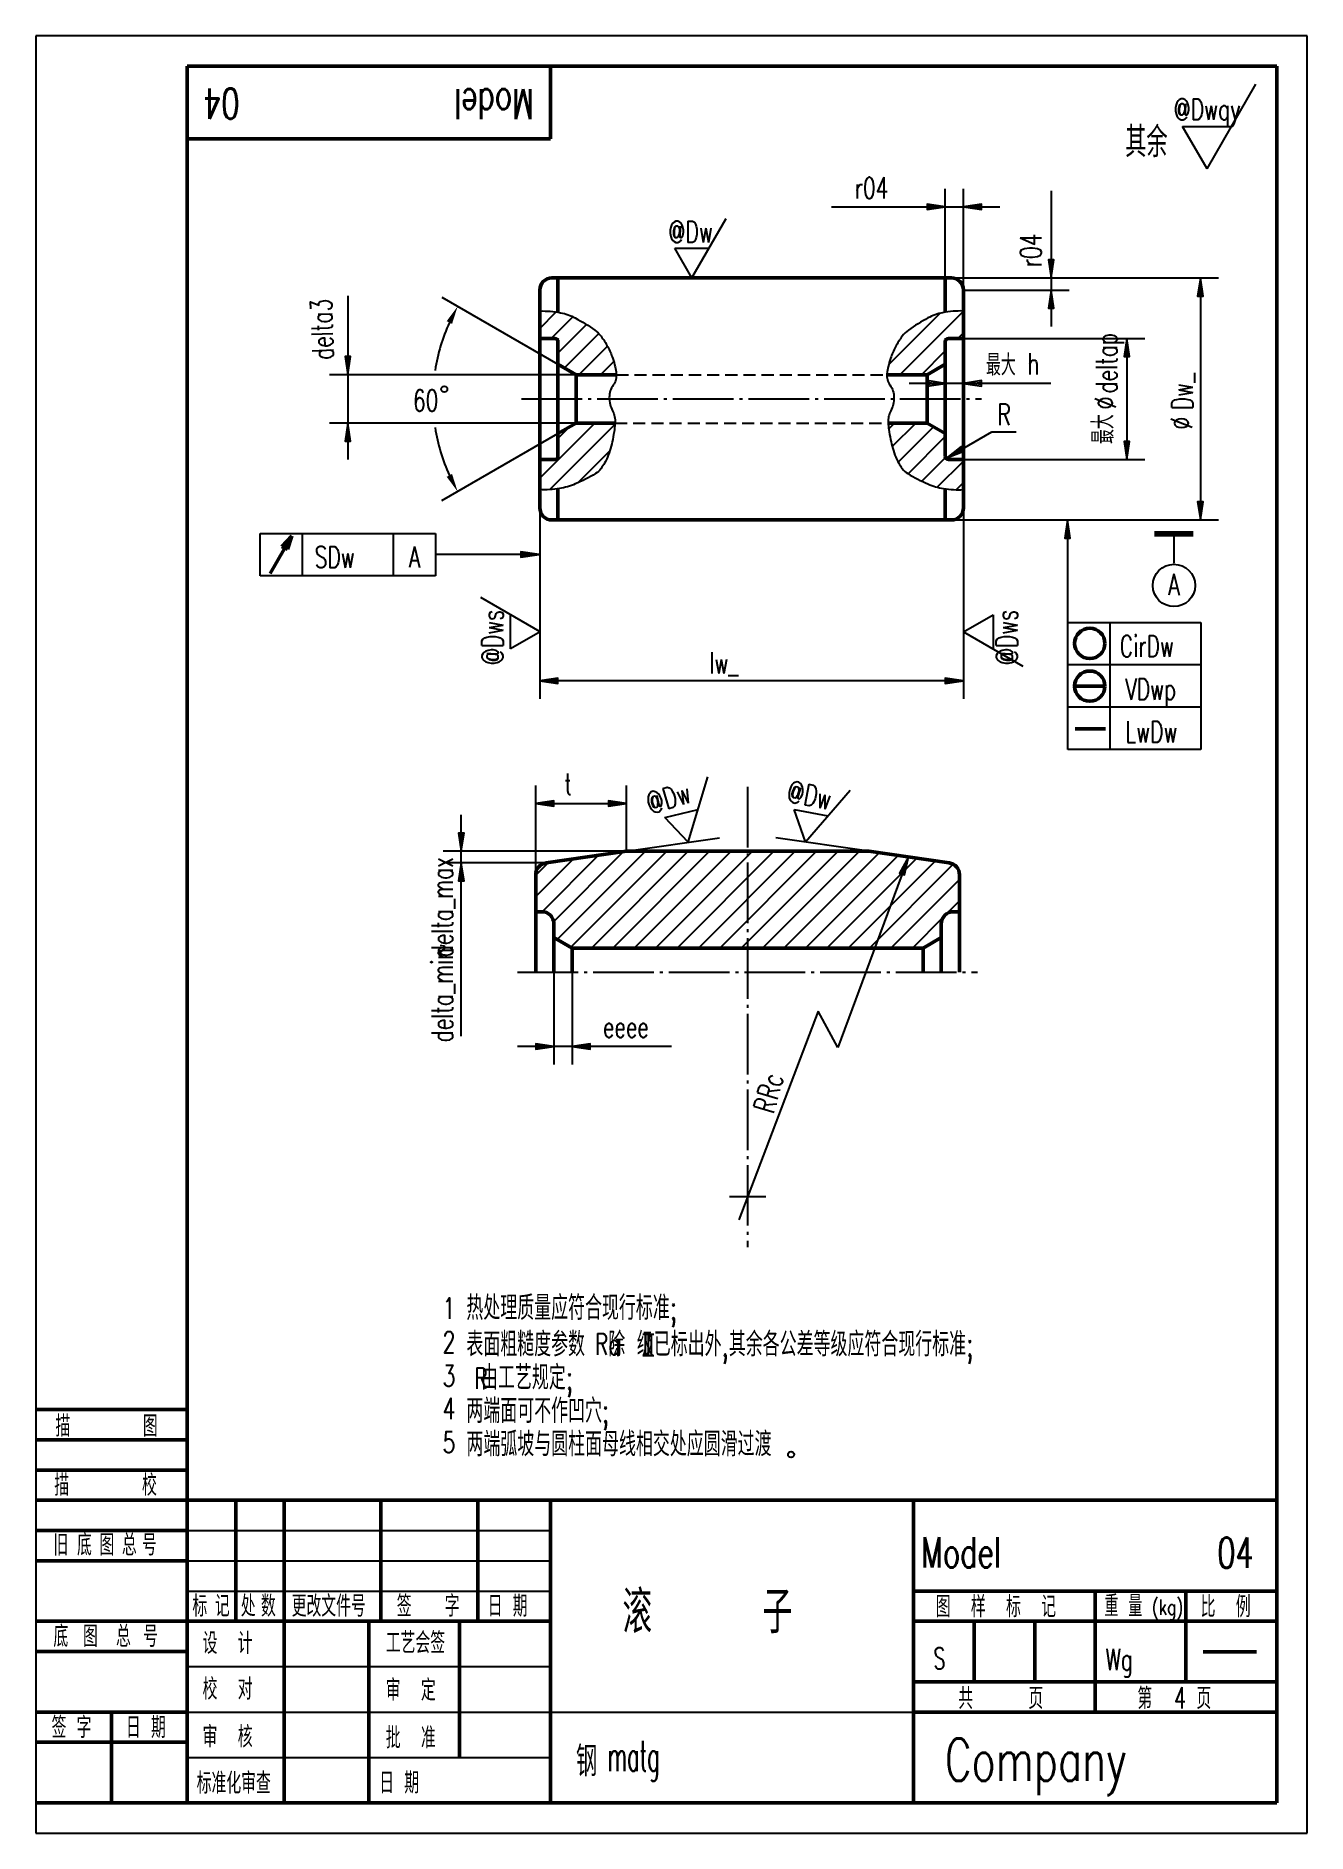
# Model space of a CAD drawing. Extents: x 240 to 450, y 0 to 297.
import ezdxf
from ezdxf.enums import TextEntityAlignment as Align

# ---------------------------------------------------------------- set-up
doc = ezdxf.new("R2010")
doc.units = 0
doc.header["$MEASUREMENT"] = 0
doc.linetypes.add('CENTER', pattern=[12.5, 10, -1, 0.5, -1])
doc.linetypes.add('HIDDEN', pattern=[3, 2, -1])
doc.layers.get('0').update_dxf_attribs({"color": 6, "linetype": 'CONTINUOUS'})
doc.layers.get('DEFPOINTS').update_dxf_attribs({"linetype": 'CONTINUOUS'})
doc.layers.add('1', color=2, linetype='CONTINUOUS', lineweight=50)
for name, color, linetype in [('2', 6, 'CONTINUOUS'), ('3', 7, 'CENTER'), ('5', 3, 'HIDDEN'), ('6', 10, 'CONTINUOUS')]:
    doc.layers.add(name, color=color, linetype=linetype)
doc.styles.add('HZ', font='SIMPLEX', dxfattribs={"width": 0.7, "bigfont": 'HZTXT'})
doc.dimstyles.get("Standard").update_dxf_attribs({"dimtxt": 0.18, "dimasz": 0.18, "dimexe": 0.18, "dimexo": 0.0625, "dimgap": 0.09, "dimtad": 0, "dimtih": 1, "dimtoh": 1, "dimdec": 4, "dimzin": 0, "dimdsep": 46, "dimtxsty": 'Standard', "dimcen": 0.09, "dimadec": 0, "dimazin": 0, "dimtfac": 1, "dimtdec": 4, "dimtofl": 0, "dimtmove": 0, "dimatfit": 3, "dimfxl": 0, "dimtolj": 1, "dimtzin": 0, "dimarcsym": 0})

# ---------------------------------------------------------------- blocks, each defined once
blk = doc.blocks.new('BLK', base_point=(1, 0))
for points in [[(0, 0), (1, 0), (0, 0.15), (0, -0.15), (1, 0)], [(0, 0.07), (0.5, 0), (0, -0.07)]]:
    blk.add_lwpolyline(points)
blk = doc.blocks.new('*D14')
at = {"layer": '2', "color": 0, "lineweight": -2}
for p, q in [((323.42, 218.98), (323.42, 187.41)), ((393.42, 218.98), (393.42, 187.41)), ((390.42, 190.41), (326.42, 190.41))]:
    blk.add_line(p, q, dxfattribs=at)
at = {"layer": 'DEFPOINTS', "color": 0}
for p in [(323.42, 218.98), (393.42, 218.98), (323.42, 190.41)]:
    blk.add_point(p, dxfattribs=at)
at = {"layer": '2', "color": 0, "lineweight": -2, "xscale": 3, "yscale": 3, "zscale": 3, "rotation": 180}
blk.add_blockref('BLK', (323.42, 190.41), dxfattribs=at)
at = {"layer": '2', "color": 0, "lineweight": -2, "xscale": 3, "yscale": 3, "zscale": 3}
blk.add_blockref('BLK', (393.42, 190.41), dxfattribs=at)
blk = doc.blocks.new('*X9')
at = {"color": 0}
for p, q in [((81.92, 134.95), (88.16, 141.19)), ((81.92, 138.49), (84.03, 140.59)), ((82.96, 132.46), (92.29, 141.79)), ((84.88, 130.84), (96.43, 142.39)), ((85.45, 127.88), (100.03, 142.46)), ((87.7, 126.59), (103.57, 142.46)), ((91.1, 126.46), (107.1, 142.46)), ((94.64, 126.46), (110.64, 142.46)), ((98.18, 126.46), (114.18, 142.46)), ((101.71, 126.46), (117.71, 142.46)), ((105.25, 126.46), (121.25, 142.46)), ((108.78, 126.46), (124.78, 142.46)), ((112.32, 126.46), (128.32, 142.46)), ((115.85, 126.46), (131.85, 142.46)), ((119.39, 126.46), (135.39, 142.46)), ((122.92, 126.46), (138.67, 142.21)), ((126.46, 126.46), (141.76, 141.76)), ((130, 126.46), (144.85, 141.31)), ((133.53, 126.46), (147.94, 140.86)), ((137.07, 126.46), (150.9, 140.3)), ((140.6, 126.46), (151.92, 137.77)), ((149.79, 132.11), (151.92, 134.24)), ((144.14, 126.46), (149.27, 131.59))]:
    blk.add_line(p, q, dxfattribs=at)
blk = doc.blocks.new('*D15')
at = {"layer": '2', "color": 0, "lineweight": -2}
for p, q in [((322.76, 158.34), (322.76, 173.12)), ((337.76, 162.24), (337.76, 173.12)), ((325.76, 170.12), (334.76, 170.12))]:
    blk.add_line(p, q, dxfattribs=at)
at = {"layer": 'DEFPOINTS', "color": 0}
for p in [(337.76, 170.12), (337.76, 162.24), (322.76, 158.34)]:
    blk.add_point(p, dxfattribs=at)
at = {"layer": '2', "color": 0, "lineweight": -2, "xscale": 3, "yscale": 3, "zscale": 3, "rotation": 180}
blk.add_blockref('BLK', (322.76, 170.12), dxfattribs=at)
at = {"layer": '2', "color": 0, "lineweight": -2, "xscale": 3, "yscale": 3, "zscale": 3}
blk.add_blockref('BLK', (337.76, 170.12), dxfattribs=at)
blk = doc.blocks.new('*D16')
at = {"layer": '2', "color": 0, "lineweight": -2}
for p, q in [((393.42, 246.98), (423.4, 246.98)), ((420.4, 243.98), (420.4, 229.98)), ((393.42, 226.98), (423.4, 226.98))]:
    blk.add_line(p, q, dxfattribs=at)
at = {"layer": 'DEFPOINTS', "color": 0}
for p in [(393.42, 246.98), (393.42, 226.98), (420.4, 226.98)]:
    blk.add_point(p, dxfattribs=at)
at = {"layer": '2', "color": 0, "lineweight": -2, "xscale": 3, "yscale": 3, "zscale": 3}
for p, rotation in [((420.4, 246.98), 90), ((420.4, 226.98), 270)]:
    blk.add_blockref('BLK', p, dxfattribs=dict(at, rotation=rotation))
blk = doc.blocks.new('*D17')
at = {"layer": '2', "color": 0, "lineweight": -2}
for p, q in [((391.42, 256.98), (435.56, 256.98)), ((432.56, 253.98), (432.56, 219.98)), ((391.42, 216.98), (435.56, 216.98))]:
    blk.add_line(p, q, dxfattribs=at)
at = {"layer": 'DEFPOINTS', "color": 0}
for p in [(391.42, 256.98), (391.42, 216.98), (432.56, 216.98)]:
    blk.add_point(p, dxfattribs=at)
at = {"layer": '2', "color": 0, "lineweight": -2, "xscale": 3, "yscale": 3, "zscale": 3}
for p, rotation in [((432.56, 256.98), 90), ((432.56, 216.98), 270)]:
    blk.add_blockref('BLK', p, dxfattribs=dict(at, rotation=rotation))

msp = doc.modelspace()

# ---------------------------------------------------------------- linework, layer by layer
at = {"layer": '1'}
for p, q in [((445.18503, 291.97718), (265.18503, 291.97718)), ((265.18503, 291.97718), (265.18503, 4.97718)), ((325.18503, 279.97718), (325.18503, 291.97718)), ((445.18503, 4.97718), (445.18503, 291.97718)), ((265.18503, 279.97718), (325.18503, 279.97718)), ((325.42347, 256.98101), (391.42347, 256.98101)), ((326.42347, 251.31936), (326.42347, 256.98101)), ((390.42347, 251.31936), (390.42347, 256.98101)), ((323.42347, 218.98101), (323.42347, 254.98101)), ((393.42347, 218.98101), (393.42347, 254.98101)), ((323.42347, 246.98101), (325.92347, 246.98101)), ((390.92347, 246.98101), (393.42347, 246.98101)), ((326.42347, 227.48101), (326.42347, 246.48101)), ((390.42347, 227.48101), (390.42347, 246.48101)), ((329.42347, 240.98101), (326.42347, 242.71307)), ((329.42347, 240.98101), (336.06106, 240.98101)), ((329.42347, 232.98101), (329.42347, 240.98101)), ((380.78588, 240.98101), (387.42347, 240.98101)), ((387.42347, 240.98101), (390.42347, 242.71307)), ((387.42347, 232.98101), (387.42347, 240.98101)), ((329.42347, 232.98101), (326.42347, 231.24896)), ((329.42347, 232.98101), (335.86101, 232.98101)), ((380.98593, 232.98101), (387.42347, 232.98101)), ((387.42347, 232.98101), (390.42347, 231.24896)), ((323.42347, 226.98101), (325.92347, 226.98101)), ((390.92347, 226.98101), (393.42347, 226.98101)), ((326.42347, 216.98101), (326.42347, 222.13892)), ((390.42347, 216.98101), (390.42347, 222.13892)), ((325.42347, 216.98101), (391.42347, 216.98101)), ((278.85583, 208.1561), (282.43632, 214.3577)), ((280.80736, 212.58837), (282.43632, 214.3577)), ((282.43632, 214.3577), (281.76812, 212.15944)), ((424.9956, 214.84024), (431.3956, 214.84024)), ((424.9956, 214.54024), (431.3956, 214.54024)), ((281.76812, 212.15944), (280.80736, 212.58837)), ((281.00252, 212.49901), (281.84318, 213.33899)), ((281.54294, 212.26667), (281.85819, 213.33899)), ((411.89031, 189.52069), (416.67907, 189.52069)), ((411.89031, 182.47911), (416.89031, 182.47911)), ((324.47628, 160.32065), (337.76274, 162.24346)), ((337.76274, 162.24346), (377.76274, 162.24346)), ((391.04919, 160.32065), (377.76274, 162.24346)), ((322.76274, 142.24346), (322.76274, 158.34127)), ((392.76274, 142.24346), (392.76274, 158.34127)), ((322.76274, 152.24346), (323.76274, 152.24346)), ((392.76274, 152.24346), (391.76274, 152.24346)), ((325.76274, 142.24346), (325.76274, 150.24346)), ((389.76274, 142.24346), (389.76274, 150.24346)), ((328.76274, 146.24346), (325.76274, 147.97551)), ((328.76274, 146.24346), (386.76274, 146.24346)), ((328.76274, 142.24346), (328.76274, 146.24346)), ((386.76274, 146.24346), (389.76274, 147.97551)), ((386.76274, 142.24346), (386.76274, 146.24346)), ((240.18503, 69.97718), (265.18503, 69.97718)), ((240.18503, 64.97718), (265.18503, 64.97718)), ((240.18503, 59.97718), (265.18503, 59.97718)), ((240.18503, 54.97718), (265.18503, 54.97718)), ((265.18503, 54.97718), (445.18503, 54.97718)), ((273.18503, 54.97718), (273.18503, 34.97718)), ((281.18503, 54.97718), (281.18503, 4.97718)), ((297.18503, 54.97718), (297.18503, 34.97718)), ((313.18503, 54.97718), (313.18503, 34.97718)), ((325.18503, 54.97718), (325.18503, 4.97718)), ((385.18503, 54.97718), (385.18503, 4.97718)), ((240.18503, 49.97718), (265.18503, 49.97718)), ((240.18503, 44.97718), (265.18503, 44.97718)), ((385.18503, 39.97718), (445.18503, 39.97718)), ((415.18503, 39.97718), (415.18503, 19.97718)), ((430.18503, 39.97718), (430.18503, 24.97718)), ((240.18503, 34.97718), (265.18503, 34.97718)), ((265.18503, 34.97718), (325.18503, 34.97718)), ((295.18503, 34.97718), (295.18503, 4.97718)), ((310.18503, 34.97718), (310.18503, 12.47718)), ((385.18503, 34.97718), (445.18503, 34.97718)), ((395.18503, 34.97718), (395.18503, 24.97718)), ((405.18503, 34.97718), (405.18503, 24.97718)), ((240.18503, 29.97718), (265.18503, 29.97718)), ((433.01147, 29.91284), (441.82339, 29.91284)), ((385.18503, 24.97718), (445.18503, 24.97718)), ((240.18503, 19.97718), (265.18503, 19.97718)), ((252.68503, 19.97718), (252.68503, 4.97718)), ((385.18503, 19.97718), (445.18503, 19.97718)), ((240.18503, 14.97718), (265.18503, 14.97718)), ((240.18503, 4.97718), (445.18503, 4.97718))]:
    msp.add_line(p, q, dxfattribs=at)
for centre in [(414.29219, 196.58015), (414.29219, 189.52069)]:
    msp.add_circle(centre, 2.5, dxfattribs=at)
for centre, radius, start, end in [((325.42347, 254.98101), 2, 90, 180), ((391.42347, 254.98101), 2, 0, 90), ((325.92347, 246.48101), 0.5, 360, 90), ((390.92347, 246.48101), 0.5, 90, 180), ((325.92347, 227.48101), 0.5, 270, 0), ((390.92347, 227.48101), 0.5, 180, 270), ((325.42347, 218.98101), 2, 180, 270), ((391.42347, 218.98101), 2, 270, 0), ((324.76274, 158.34127), 2, 98.2346633, 180), ((390.76274, 158.34127), 2, 0, 81.7653367), ((323.76274, 150.24346), 2, 0, 90), ((391.76274, 150.24346), 2, 90, 180)]:
    msp.add_arc(centre, radius, start, end, dxfattribs=at)
at = {"layer": '2'}
for p, q in [((450.18503, 296.97718), (240.18503, 296.97718)), ((240.18503, 296.97718), (240.18503, -0.02282)), ((450.18503, -0.02282), (450.18503, 296.97718)), ((433.66715, 274.99347), (441.75006, 288.99347)), ((429.6257, 281.99347), (437.70861, 281.99347)), ((433.66715, 274.99347), (429.6257, 281.99347)), ((348.57058, 256.98101), (354.22861, 266.78101)), ((345.74156, 261.88101), (351.3996, 261.88101)), ((348.57058, 256.98101), (345.74156, 261.88101)), ((323.42347, 248.64653), (326.14018, 251.36324)), ((325.29349, 246.98101), (328.88728, 250.5748)), ((381.07692, 242.66037), (389.56437, 251.14782)), ((382.9331, 240.98101), (393.42347, 251.47139)), ((326.42347, 244.57546), (331.13639, 249.28839)), ((327.4842, 242.10065), (333.17835, 247.79481)), ((392.46863, 246.98101), (393.42347, 247.93585)), ((329.90009, 240.98101), (334.60497, 245.68589)), ((386.46863, 240.98101), (390.42347, 244.93585)), ((333.43562, 240.98101), (335.63739, 243.18279)), ((323.42347, 223.89779), (332.50669, 232.98101)), ((325.06966, 222.00845), (335.90034, 232.83913)), ((326.42347, 230.43333), (328.35329, 232.36315)), ((381.07513, 232.05198), (382.00417, 232.98101)), ((381.65866, 229.09997), (385.5397, 232.98101)), ((382.63187, 226.53765), (388.47065, 232.37643)), ((384.25836, 224.62861), (390.42347, 230.79372)), ((393.27144, 228.75254), (398.10948, 231.56847)), ((398.10948, 231.56847), (402.10948, 231.56847)), ((398.10948, 231.56847), (398.10948, 231.56847)), ((329.72793, 223.13118), (334.96666, 228.36991)), ((386.55881, 223.39353), (390.45962, 227.29434)), ((389.10067, 222.39985), (393.42347, 226.72265)), ((392.22734, 221.99098), (393.42347, 223.18711)), ((410.64433, 179.02981), (410.64433, 217.00824)), ((277.22232, 214.76875), (306.22232, 214.76875)), ((277.22232, 207.76875), (277.22232, 214.76875)), ((284.22232, 207.76875), (284.22232, 214.76875)), ((299.22232, 214.76875), (299.22232, 207.76875)), ((306.22232, 214.76875), (306.22232, 207.76875)), ((428.1956, 214.84024), (428.1956, 209.84024)), ((320.30574, 211.26584), (306.22232, 211.26584)), ((306.22232, 207.76875), (277.22232, 207.76875)), ((323.48588, 198.51068), (313.68588, 204.16872)), ((318.58588, 195.68167), (318.58588, 201.3397)), ((393.44082, 198.49281), (398.34082, 201.32183)), ((398.34082, 201.32183), (398.34082, 195.66379)), ((410.64433, 200.02981), (432.64433, 200.02981)), ((417.64433, 179.02981), (417.64433, 200.02981)), ((432.64433, 200.02981), (432.64433, 179.02981)), ((323.48588, 198.51068), (318.58588, 195.68167)), ((393.44082, 198.49281), (403.24082, 192.83478)), ((432.64433, 193.02981), (410.64433, 193.02981)), ((432.64433, 186.02981), (410.64433, 186.02981)), ((432.64433, 179.02981), (410.64433, 179.02981)), ((347.94391, 163.71503), (351.18298, 174.55762)), ((367.30508, 163.79672), (374.72838, 172.33767)), ((344.0587, 167.82824), (349.56344, 169.13632)), ((347.94391, 163.71503), (344.0587, 167.82824)), ((365.46256, 169.14634), (371.01673, 168.0672)), ((367.30508, 163.79672), (365.46256, 169.14634)), ((337.76274, 162.24346), (353.11894, 164.46581)), ((377.76274, 162.24346), (362.40654, 164.46581)), ((384.31881, 161.29467), (372.66062, 129.81467)), ((369.39494, 135.79176), (356.31663, 101.31302)), ((372.66062, 129.81467), (369.39494, 135.79176)), ((360.76274, 105.12543), (354.76274, 105.12543)), ((340.44945, 82.40318), (342.24945, 82.40318)), ((340.84945, 82.40318), (340.84945, 78.90318)), ((341.34945, 82.40318), (341.34945, 78.90318)), ((341.84945, 82.40318), (341.84945, 78.90318)), ((340.44945, 78.90318), (342.24945, 78.90318)), ((265.18503, 49.97718), (325.18503, 49.97718)), ((265.18503, 44.97718), (325.18503, 44.97718)), ((265.18503, 39.97718), (325.18503, 39.97718)), ((265.18503, 27.47718), (325.18503, 27.47718)), ((265.18503, 19.97718), (325.18503, 19.97718)), ((325.18503, 19.97718), (385.18503, 19.97718)), ((265.18503, 12.47718), (325.18503, 12.47718)), ((240.18503, -0.02282), (450.18503, -0.02282))]:
    msp.add_line(p, q, dxfattribs=at)
at = {"layer": '2', "linetype": 'ByBlock'}
for p, q in [((390.42347, 256.98101), (390.42347, 271.7311)), ((393.42347, 254.98101), (393.42347, 271.7311)), ((407.89845, 271.3571), (407.89845, 248.98101)), ((371.61368, 268.7311), (399.42347, 268.7311)), ((291.69561, 254.01247), (291.69561, 226.98101)), ((307.25756, 253.77851), (326.42347, 242.71307)), ((393.42347, 254.98101), (410.89845, 254.98101)), ((329.42347, 240.98101), (288.69561, 240.98101)), ((407.85214, 239.55727), (384.42347, 239.55727)), ((329.42347, 232.98101), (288.69561, 232.98101)), ((307.25756, 220.18352), (326.42347, 231.24896)), ((310.45543, 131.65514), (310.45543, 168.24346)), ((337.76274, 162.24346), (307.45543, 162.24346)), ((324.47628, 160.32065), (307.45543, 160.32065)), ((325.76274, 142.24346), (325.76274, 126.98283)), ((328.76274, 142.24346), (328.76274, 126.98283)), ((345.16269, 129.98283), (319.76274, 129.98283))]:
    msp.add_line(p, q, dxfattribs=at)
at = {"layer": '2'}
for points in [[(323.42347, 251.51366, -0.056619164), (326.86744, 251.23958, -0.076172424), (329.29074, 250.36985, -0.029659979), (332.51648, 248.36569, -0.079241105), (333.53908, 247.36735, -0.038776045), (334.64568, 245.6091, -0.038454748), (335.4756, 243.68571, -0.025944864), (335.86742, 242.31592, -0.031229586), (336.06106, 241.14788, -0.183171723), (335.56893, 239.30146, 0.158636941), (334.90515, 237.21603, 0.117989264), (335.44295, 235.03158, -0.132742975), (335.86591, 233.06972, -0.022096927), (335.75952, 231.96246, -0.014566306), (335.4756, 230.29955, -0.045882784), (334.59908, 227.36162, -0.065119978), (333.53908, 225.4741, -0.097951852), (332.62653, 224.65125, -0.031815876), (329.29074, 222.93628, -0.063628945), (326.70427, 222.18081, -0.052116514), (323.42347, 222.00693)], [(393.42347, 251.51366, 0.056619164), (389.9795, 251.23958, 0.076172424), (387.5562, 250.36985, 0.029659979), (384.33046, 248.36569, 0.079241105), (383.30786, 247.36735, 0.038776045), (382.20126, 245.6091, 0.038454748), (381.37134, 243.68571, 0.025944864), (380.97952, 242.31592, 0.031229586), (380.78588, 241.14788, 0.183171723), (381.27801, 239.30146, -0.158636941), (381.94179, 237.21603, -0.117989264), (381.40399, 235.03158, 0.132742975), (380.98103, 233.06972, 0.022096927), (381.08742, 231.96246, 0.014566306), (381.37134, 230.29955, 0.045882784), (382.24785, 227.36162, 0.065119978), (383.30786, 225.4741, 0.097951852), (384.2204, 224.65125, 0.031815876), (387.5562, 222.93628, 0.063628945), (390.14267, 222.18081, 0.052116514), (393.42347, 222.00693)]]:
    msp.add_lwpolyline(points, format="xyb", dxfattribs=at)
for centre, radius in [((307.64751, 238.60285), 0.5), ((428.1956, 206.1586), 3.5), ((364.93421, 62.53651), 0.5)]:
    msp.add_circle(centre, radius, dxfattribs=at)
at = {"layer": '2', "linetype": 'ByBlock'}
for start, end in [(155.6204075, 171.1005461), (188.8994539, 204.3795925)]:
    msp.add_arc((336.35167, 236.98101), 30.59498, start, end, dxfattribs=at)
for points in [[(308.92957, 249.38154), (308.04007, 249.83848), (309.85564, 252.27851)], [(308.92957, 224.58049), (308.04007, 224.12355), (309.85564, 221.68352)]]:
    msp.add_solid(points, dxfattribs=at)
at = {"layer": '3'}
for p, q in [((320.42347, 236.98101), (396.42347, 236.98101)), ((357.76274, 172.8603), (357.76274, 96.81064)), ((319.76274, 142.24346), (395.76274, 142.24346))]:
    msp.add_line(p, q, dxfattribs=at)
at = {"layer": '5'}
for p, q in [((336.0729, 240.98101), (380.77404, 240.98101)), ((335.86101, 232.98101), (380.98593, 232.98101))]:
    msp.add_line(p, q, dxfattribs=at)

# ---------------------------------------------------------------- block references
at = {"layer": '2', "linetype": 'ByBlock', "xscale": 3, "yscale": 3, "zscale": 3}
for p in [(390.42347, 268.7311), (390.42347, 239.55727), (325.76274, 129.98283)]:
    msp.add_blockref('BLK', p, dxfattribs=at)
for p, rotation in [((393.42347, 268.7311), 180), ((407.89845, 256.98101), 270), ((407.89845, 254.98101), 90), ((291.69561, 240.98101), 270), ((393.42347, 239.55727), 180), ((291.69561, 232.98101), 90), ((310.45543, 162.24346), 270), ((310.45543, 160.32065), 90), ((328.76274, 129.98283), 180)]:
    msp.add_blockref('BLK', p, dxfattribs=dict(at, rotation=rotation))
at = {"layer": '2', "yscale": 3, "zscale": 3}
for p, xscale, rotation in [((390.67865, 227.24344), 3.000000000000004, 210.2010545998241), ((410.6143, 216.99037), 3, 90), ((384.3187, 161.29452), 2.999999999999995, 69.6785799269467)]:
    msp.add_blockref('BLK', p, dxfattribs=dict(at, xscale=xscale, rotation=rotation))
at = {"layer": '2', "xscale": 3, "yscale": 3, "zscale": 3}
msp.add_blockref('BLK', (323.30574, 211.26584), dxfattribs=at)
at = {"layer": '2'}
msp.add_blockref('*X9', (240.84577, 19.78385), dxfattribs=at)

# ---------------------------------------------------------------- texts
at = {"style": 'HZ', "width": 0.7}
msp.add_text('~', height=2.85823, rotation=90, dxfattribs=at).set_placement((308.58546, 144.86351))
at = {"layer": '2', "style": 'HZ', "width": 0.7}
for s, height, rotation, p in [('04', 5, 180, (273.8175, 288.29693)), ('%%c', 3.5, 90, (418.61559, 235.25011)), ('最大', 3.5, 90, (418.25031, 229.54904)), ('%%c', 3.5, 90, (431.18046, 231.92591)), ('R', 3.5, 73.6217961, (362.04445, 118.70063))]:
    msp.add_text(s, height=height, rotation=rotation, dxfattribs=at).set_placement(p)
at = {"layer": '2', "style": 'HZ'}
for s, height, width, p in [('其余', 4.998, 0.7, (420.15075, 276.94038, 3.57)), ('最大', 3.5, 0.7, (397.15374, 240.85333)), ('60', 3.5, 0.7, (302.46781, 234.97955)), ('R', 3.5, 0.7, (399.0252, 232.65866)), ('A', 3.5, 0.7, (301.79384, 209.10332)), ('A', 3.5, 0.7, (427.24737, 204.56382)), ('  热处理质量应符合现行标准;', 4, 0.7, (307.45818, 84.77903)), ('1', 3.5, 0.7, (307.36811, 84.95823)), ('  表面粗糙度参数  除 级已标出外,其余各公差等级应符合现行标准;', 4, 0.7, (307.45818, 78.75515)), ('2', 3.5, 0.7, (307.36811, 79.36428)), ('Ra', 3.5, 0.7, (332.51353, 79.026)), ('3', 3.5, 0.7, (307.36811, 73.7882)), ('   由工艺规定;', 4, 0.7, (307.45818, 73.25515)), ('R', 3.5, 0.7, (312.5772, 73.36697)), ('4', 3.5, 0.7, (307.36811, 68.39085)), ('  两端面可不作凹穴;', 4, 0.7, (307.45818, 67.75515)), ('描', 3.5, 0.7, (243.41257, 65.47819)), ('图', 3.5, 0.7, (257.85391, 65.47819)), ('5', 3.5, 0.7, (307.36811, 62.7969)), ('  两端弧坡与圆柱面母线相交处应圆滑过渡', 4, 0.7, (307.47319, 62.25056)), ('描', 3.5, 0.7, (243.21741, 55.72006)), ('校', 3.5, 0.7, (257.70379, 55.72006)), ('旧', 3.5, 0.7, (243.0673, 45.83683)), ('底', 3.5, 0.7, (246.97036, 45.83683)), ('图', 3.5, 0.7, (250.67827, 45.83683)), ('总', 3.5, 0.7, (254.38619, 45.83683)), ('号', 3.5, 0.7, (257.70379, 45.83683)), ('04', 5, 0.7, (435.36562, 43.8006)), ('标', 3.5, 0.7, (266.03533, 35.73913)), ('记', 3.5, 0.7, (269.74325, 35.73913)), ('处', 3.5, 0.7, (274.03662, 35.73913)), ('数', 3.5, 0.7, (277.35422, 35.73913)), ('更改文件号', 3.5, 0.7, (282.42821, 35.73913)), ('签   字', 3.5, 0.7, (299.79685, 35.73913)), ('日 期', 3.5, 0.7, (314.82365, 35.73913)), ('滚     子', 7, 0.7, (337.08385, 33.00448)), ('图  样  标  记', 3.5, 0.7, (388.83177, 35.63189)), ('重 量', 3.5, 0.666, (416.70866, 35.757)), ('比  例', 3.5, 0.7, (432.60615, 35.63189)), ('底', 3.5, 0.7, (243.0673, 30.73496)), ('图', 3.5, 0.7, (247.94613, 30.73496)), ('总', 3.5, 0.7, (253.41042, 30.73496)), ('号', 3.5, 0.7, (257.89894, 30.73496)), ('设  计', 3.5, 0.7, (267.71665, 29.59114)), ('工艺会签', 3.5, 0.7, (297.98042, 29.66263)), ('S', 3.5, 0.666, (388.44146, 27.08906)), ('校  对', 3.5, 0.7, (267.71665, 22.03127)), ('审  定', 3.5, 0.7, (297.98042, 21.85255)), ('共     页', 3.5, 0.7, (392.56971, 20.47641)), ('第    页', 3.5, 0.7, (422.15794, 20.47641)), ('4', 3.5, 0.666, (428.21246, 20.56284)), ('签 字', 3.5, 0.7, (242.76706, 15.6867)), ('日 期', 3.5, 0.7, (255.06172, 15.6867)), ('审  核', 3.5, 0.7, (267.71665, 14.13183)), ('批  准', 3.5, 0.7, (297.98042, 13.95311)), ('钢', 5, 0.7, (329.40686, 9.3284)), ('标准化审查', 3.5, 0.7, (266.74089, 6.46473)), ('日 期', 3.5, 0.7, (296.89957, 6.51835))]:
    msp.add_text(s, height=height, dxfattribs=dict(at, width=width)).set_placement(p)
at = {"layer": '2', "style": 'HZ', "width": 0.761019}
msp.add_text('(kg)', height=2.5, dxfattribs=at).set_placement((424.55983, 36.06082), (429.72388, 36.06082), align=Align.FIT)
at = {"layer": '6', "style": 'HZ', "width": 0.7}
for s, height, rotation, p in [('Model', 5, 180, (322.45774, 288.19579)), ('r04', 3.5, 90, (406.31288, 258.76061)), ('delta3', 3.5, 91.9926796, (289.37799, 243.5072)), ('deltap', 3.5, 90, (418.81156, 237.91228)), ('Dw_', 3.5, 90, (431.32764, 235.13154)), ('Rc', 3.5, 73.6217961, (362.63122, 120.97435))]:
    msp.add_text(s, height=height, rotation=rotation, dxfattribs=at).set_placement(p)
for s, p in [('@Dwqy', (433.64555, 283.10576)), ('@Dw', (348.33097, 262.85628)), ('CirDw', (423.71049, 194.38117))]:
    msp.add_text(s, height=3.5, dxfattribs=at).set_placement(p, align=Align.CENTER)
at = {"layer": '6', "style": 'HZ'}
for s, height, width, p in [('r04', 3.5, 0.7, (375.45866, 270.11041)), ('h', 3.5, 0.7, (403.94326, 241.04241)), ('SDw', 3.5, 0.7, (286.23158, 209.09378)), ('lw_', 3.5, 0.7, (351.41268, 191.61115)), ('VDwp', 3.5, 0.7, (420.15836, 187.2745)), ('LwDw', 3.5, 0.7, (420.15836, 180.23291)), ('t', 3.5, 0.7, (327.46158, 171.60353)), ('eeee', 3.5, 0.7, (333.86736, 131.4342)), ('Model', 5, 0.7, (386.43124, 43.86103)), ('Wg', 3.5, 0.7, (416.89332, 26.91436)), ('matg', 5, 0.5, (334.64888, 10.20254)), ('Company', 7, 0.7, (390.34873, 8.59453))]:
    msp.add_text(s, height=height, dxfattribs=dict(at, width=width)).set_placement(p)
at = {"layer": '6', "style": 'HZ', "width": 0.7}
for s, rotation, p in [('@Dws', 90, (317.36975, 197.56626)), ('@Dws', 90, (402.339, 197.56626)), ('@Dw', 16.0816312, (345.13801, 169.3563)), ('@Dw', 348.6404779, (367.60857, 169.78999)), ('delta_max', 90, (309.04684, 153.02679)), ('delta_min', 90, (309.04684, 138.4963))]:
    msp.add_text(s, height=3.5, rotation=rotation, dxfattribs=at).set_placement(p, align=Align.CENTER)

# ---------------------------------------------------------------- dimensions: what is measured, and where the dimension line sits
at = {"layer": '2'}
for base, p1, p2, picture, middle in [((432.56154, 216.98101), (391.42347, 256.98101), (391.42347, 216.98101), '*D17', (432.56154, 236.98101)), ((420.40199, 226.98101), (393.42347, 246.98101), (393.42347, 226.98101), '*D16', (420.40199, 236.98101))]:
    dim = msp.add_linear_dim(base=base, p1=p1, p2=p2, angle=90, text=' ', dimstyle='Standard', override={"dimtxt": 3.5, "dimasz": 3, "dimexe": 3, "dimexo": 0, "dimtad": 1, "dimtih": 0, "dimtoh": 0, "dimtxsty": 'HZ', "dimblk": 'BLK', "dimtmove": 2, "dimldrblk": 'BLK'}, dxfattribs=at)
    dim.commit()
    dim.dimension.update_dxf_attribs({"geometry": picture, "text_midpoint": middle})
for base, p1, p2, picture, middle in [((323.42347, 190.41465), (393.42347, 218.98101), (323.42347, 218.98101), '*D14', (358.42347, 190.41465)), ((337.76274, 170.11675), (322.76274, 158.34127), (337.76274, 162.24346), '*D15', (330.26274, 170.11675))]:
    dim = msp.add_linear_dim(base=base, p1=p1, p2=p2, text=' ', dimstyle='Standard', override={"dimtxt": 3.5, "dimasz": 3, "dimexe": 3, "dimexo": 0, "dimtad": 1, "dimtih": 0, "dimtoh": 0, "dimtxsty": 'HZ', "dimblk": 'BLK', "dimtmove": 2, "dimldrblk": 'BLK'}, dxfattribs=at)
    dim.commit()
    dim.dimension.update_dxf_attribs({"geometry": picture, "text_midpoint": middle})

doc.saveas('drawing.dxf')
